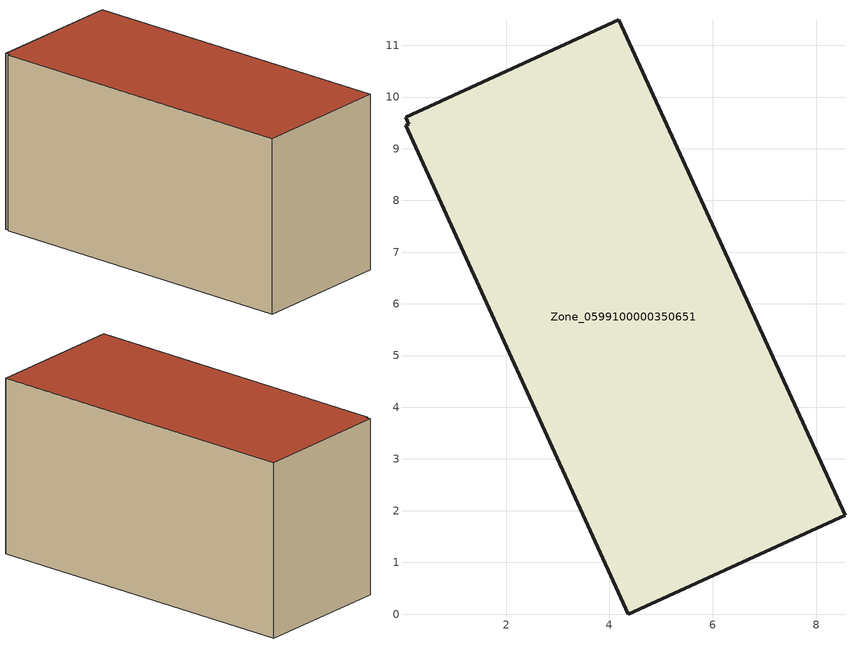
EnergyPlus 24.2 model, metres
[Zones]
Zone_0599100000350651
 floor ground (C_G): 0.06,9.61 4.18,11.49 8.56,1.91 4.37,0 0.06,9.45 0.12,9.47 z0
 wall outside (C_F): 8.56,1.91 4.18,11.49 0.06,9.61 0.12,9.47 0.06,9.45 4.37,0 8.56,1.91 z0:5.73
 roof outside (C_R): 4.18,11.49 0.06,9.61 0.12,9.47 0.06,9.45 4.37,0 8.56,1.91 z5.73
[BUILDING]
Pand.0599100000350651: North Axis=0; Terrain=City; Loads Convergence Tolerance Value=0.04; Temperature Convergence Tolerance Value=0.4; Solar Distribution=FullExterior; Maximum Number of Warmup Days=25; Minimum Number of Warmup Days=1
[Site:Location]
Rotterdam.The.Hague.AP_ZH_NLD Design_Conditions: Latitude=51.96; Longitude=4.45; Time Zone=1; Elevation=-4.5
[SITE:GROUNDTEMPERATURE:BUILDINGSURFACE]
18, 18, 18, 18, 18, 18, 18, 18, 18, 18, 18, 18
[MATERIAL] Thermal Absorptance=0.9; Solar Absorptance=0.7; Visible Absorptance=0.7
Name | Roughness | Thickness | Conductivity | Density | Specific Heat
G.TI.1992-2005 | MediumSmooth | 0.15 | 0.06 | 540 | 1210
F.TI.1992-2005 | Rough | 0.3 | 0.12 | 1920 | 840
R.TI.1992-2005 | MediumRough | 0.2 | 0.08 | 1500 | 1000
[CONSTRUCTION]
C_G: G.TI.1992-2005
C_F: F.TI.1992-2005
C_R: R.TI.1992-2005
[ZONE]
Zone_0599100000350651: Type=1; Multiplier=1; Ceiling Height=Autocalculate; Volume=Autocalculate; Floor Area=autocalculate; Part of Total Floor Area=Yes
[ZONEINFILTRATION:DESIGNFLOWRATE]
Infil_Zone_0599100000350651: Zone or ZoneList or Space or SpaceList=Zone_0599100000350651; Schedule=AlwaysOn; Design Flow Rate Calculation Method=Flow/Area; Flow Rate per Floor Area=0.0015; Constant Term Coefficient=1; Temperature Term Coefficient=0; Velocity Term Coefficient=0; Velocity Squared Term Coefficient=0
[HVACTEMPLATE:ZONE:IDEALLOADSAIRSYSTEM]
Zone_0599100000350651: Maximum Heating Supply Air Temperature=50; Minimum Cooling Supply Air Temperature=13; Maximum Heating Supply Air Humidity Ratio=0.0156; Minimum Cooling Supply Air Humidity Ratio=0.0077; Heating Limit=NoLimit; Cooling Limit=NoLimit; Dehumidification Control Type=ConstantSensibleHeatRatio; Cooling Sensible Heat Ratio=0.7; Dehumidification Setpoint=60; Humidification Control Type=None; Humidification Setpoint=30; Outdoor Air Method=None; Outdoor Air Flow Rate per Person=0.00944; Outdoor Air Flow Rate per Zone Floor Area=0; Outdoor Air Flow Rate per Zone=0; Demand Controlled Ventilation Type=None; Outdoor Air Economizer Type=NoEconomizer; Heat Recovery Type=None; Sensible Heat Recovery Effectiveness=0.7; Latent Heat Recovery Effectiveness=0.65
[ZONECONTROL:THERMOSTAT]
ThermostatControl_Zone_0599100000350651: Zone or ZoneList=Zone_0599100000350651; Control Type Schedule=DualSetpointControlType; Control 1=Thermostat_Zone_0599100000350651; Temperature Difference Between Cutout And Setpoint=0
[THERMOSTATSETPOINT:DUALSETPOINT]
Thermostat_Zone_0599100000350651: Heating Setpoint Temperature Schedule=HeatingSetpoint_Zone_0599100000350651; Cooling Setpoint Temperature Schedule=CoolingSetpoint_Zone_0599100000350651
[SCHEDULE:COMPACT]
HeatingSetpoint_Zone_0599100000350651: Through: 12/31, For: AllDays, Until: 24:00, 21
CoolingSetpoint_Zone_0599100000350651: Through: 12/31, For: AllDays, Until: 24:00, 24
DualSetpointControlType: Through: 12/31, For: AllDays, Until: 24:00, 4
AlwaysOn: Through: 12/31, For: AllDays, Until: 24:00, 1
